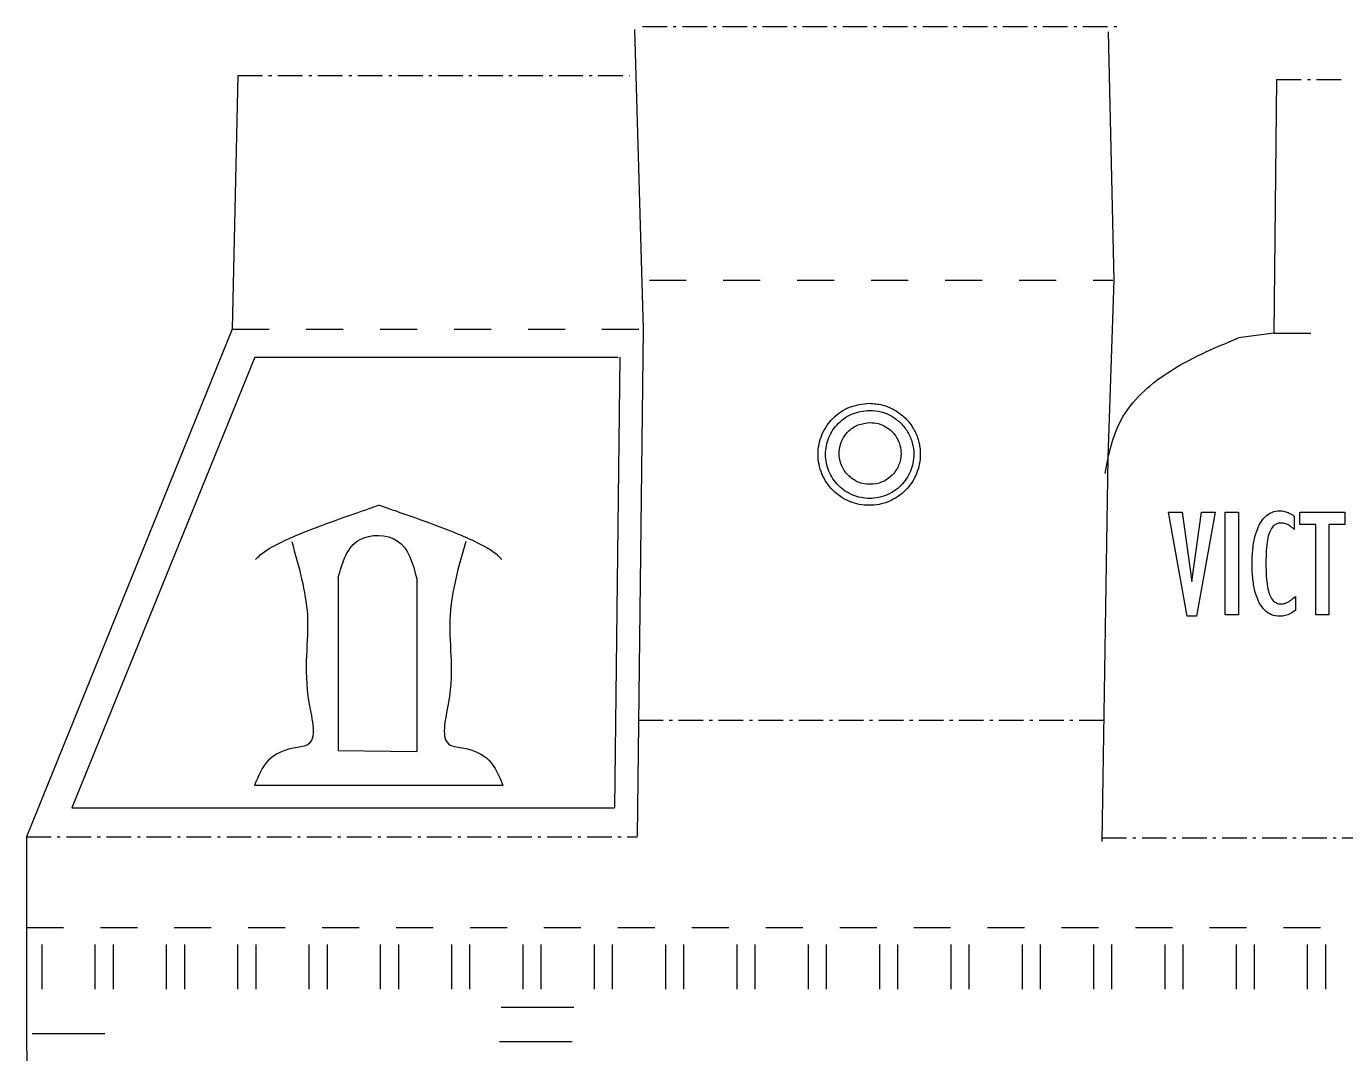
# Model space of a CAD drawing. Extents: x -12 to 217, y 107 to 256.
# Drawn here: x 15 to 100.7, y 189.2 to 255.9 of the extents above; entities that cross this region are included whole.
import ezdxf

# ---------------------------------------------------------------- set-up
doc = ezdxf.new("R2010")
doc.units = 0
doc.layers.add('Layer_1', color=7, linetype='CONTINUOUS')

msp = doc.modelspace()

# ---------------------------------------------------------------- linework, layer by layer
at = {"layer": 'Layer_1', "color": 7}
for points in [[(54.493136, 255.668216), (55.065886, 236.216952)], [(85.255866, 255.513676), (85.610346, 239.394702)], [(28.751833, 252.691127), (28.391047, 236.216952)], [(96.178796, 252.428892), (96.006176, 235.954717)], [(85.610346, 239.394702), (85.229836, 227.891411)], [(28.391047, 236.216952), (15.026295, 203.277562), (15.026295, 203.277562)], [(55.065796, 236.217169), (54.684146, 203.314672)], [(96.006176, 235.954717), (93.705356, 235.650605)], [(85.230506, 227.890728), (84.848676, 202.971722)], [(35.2577, 220.060441), (35.2577, 208.879578), (40.364688, 208.811903)], [(40.364688, 220.017771), (40.364688, 208.811903)], [(15.026295, 203.277562), (15.026295, 196.85167)], [(15.026657, 196.85255), (15.160928, 107.10499), (15.167528, 107.10504)]]:
    msp.add_lwpolyline(points, dxfattribs=at)
at = {"layer": 'Layer_1', "color": 5}
for points in [[(29.850585, 234.409616), (17.980747, 205.154659), (17.980747, 205.154659)], [(29.850585, 234.409616), (53.447615, 234.409616)], [(53.541627, 234.409809), (53.202668, 205.187618)], [(97.328136, 224.088258), (97.328136, 223.220838)], [(97.406106, 218.869114), (97.406106, 217.967583)], [(29.832984, 206.620303), (45.959378, 206.620303)], [(17.980747, 205.154659), (53.194246, 205.154659)], [(16.023629, 196.28038), (16.023629, 193.38841)], [(19.474954, 196.28038), (19.474954, 193.38841)], [(20.653236, 196.28038), (20.653236, 193.38841)], [(24.104564, 196.28038), (24.104564, 193.38841)], [(25.282847, 196.28038), (25.282847, 193.38841)], [(28.734175, 196.28038), (28.734175, 193.38841)], [(29.912454, 196.28038), (29.912454, 193.38841)], [(33.363783, 196.28038), (33.363783, 193.38841)], [(34.542065, 196.28038), (34.542065, 193.38841)], [(37.993396, 196.28038), (37.993396, 193.38841)], [(39.171675, 196.28038), (39.171675, 193.38841)], [(42.623003, 196.28038), (42.623003, 193.38841)], [(43.801283, 196.28038), (43.801283, 193.38841)], [(47.252611, 196.28038), (47.252611, 193.38841)], [(48.430893, 196.28038), (48.430893, 193.38841)], [(51.882226, 196.28038), (51.882226, 193.38841)], [(53.060506, 196.28038), (53.060506, 193.38841)], [(56.511836, 196.28038), (56.511836, 193.38841)], [(57.690116, 196.28038), (57.690116, 193.38841)], [(61.141436, 196.28038), (61.141436, 193.38841)], [(62.319726, 196.28038), (62.319726, 193.38841)], [(65.771056, 196.28038), (65.771056, 193.38841)], [(66.949336, 196.28038), (66.949336, 193.38841)], [(70.400666, 196.28038), (70.400666, 193.38841)], [(71.578946, 196.28038), (71.578946, 193.38841)], [(75.030276, 196.28038), (75.030276, 193.38841)], [(76.208556, 196.28038), (76.208556, 193.38841)], [(79.659886, 196.28038), (79.659886, 193.38841)], [(80.838166, 196.28038), (80.838166, 193.38841)], [(84.289496, 196.28038), (84.289496, 193.38841)], [(85.467786, 196.28038), (85.467786, 193.38841)], [(88.919116, 196.28038), (88.919116, 193.38841)], [(90.097396, 196.28038), (90.097396, 193.38841)], [(93.548726, 196.28038), (93.548726, 193.38841)], [(94.727006, 196.28038), (94.727006, 193.38841)], [(98.178336, 196.28038), (98.178336, 193.38841)], [(99.356626, 196.28039), (99.356626, 193.38842)], [(45.841736, 192.21181), (50.569446, 192.21181)], [(15.395431, 190.51898), (20.123141, 190.51898)], [(45.733088, 189.9898), (50.460796, 189.9898)]]:
    msp.add_lwpolyline(points, dxfattribs=at)
for points in [[(69.736992, 231.411952)], [(69.766373, 230.951264)], [(90.383896, 217.592351), (89.155856, 224.346534), (90.057396, 224.346534), (90.686026, 219.853491), (91.304916, 224.346534), (92.201576, 224.346534), (90.973546, 217.592351)], [(92.854576, 217.680066), (92.854576, 224.346534), (93.712256, 224.346534), (93.712256, 217.680066)], [(98.721856, 217.680066), (98.721856, 223.547339), (97.693616, 223.547339), (97.693616, 224.346534), (100.60777, 224.346534), (100.60777, 223.547339), (99.584406, 223.547339), (99.584406, 217.680066)], [(97.406106, 218.869114)]]:
    msp.add_lwpolyline(points, close=True, dxfattribs=at)
at = {"layer": 'Layer_1', "color": 7}
msp.add_lwpolyline([(69.793671, 230.159716)], close=True, dxfattribs=at)
at = {"layer": 'Layer_1', "color": 5}
for points, knots in [([(55.0145, 255.8689), (55.077765, 255.8689), (55.322822, 255.8689), (55.856189, 255.8689), (56.32629, 255.8689), (56.6146, 255.8689)], [0, 0, 0, 0, 0.189796, 0.73517, 1.6001, 1.6001, 1.6001, 1.6001]), ([(57.0139, 255.8689), (57.03573, 255.8689), (57.0797, 255.8689), (57.1461, 255.8689), (57.19067, 255.8689), (57.2131, 255.8689)], [0, 0, 0, 0, 0.065489, 0.131911, 0.1992, 0.1992, 0.1992, 0.1992]), ([(57.6133, 255.8689), (57.779598, 255.8689), (58.123933, 255.8689), (58.657367, 255.8689), (59.024502, 255.8689), (59.2136, 255.8689)], [0, 0, 0, 0, 0.498893, 1.033007, 1.6003, 1.6003, 1.6003, 1.6003]), ([(59.6126, 255.8689), (59.63469, 255.8689), (59.678989, 255.8689), (59.745622, 255.8689), (59.790165, 255.8689), (59.8125, 255.8689)], [0, 0, 0, 0, 0.06627, 0.132896, 0.1999, 0.1999, 0.1999, 0.1999]), ([(60.2117, 255.8689), (60.384064, 255.8689), (60.734422, 255.8689), (61.268056, 255.8689), (61.629325, 255.8689), (61.8126, 255.8689)], [0, 0, 0, 0, 0.517093, 1.051074, 1.6009, 1.6009, 1.6009, 1.6009]), ([(62.2117, 255.8689), (62.233967, 255.8689), (62.278567, 255.8689), (62.345567, 255.8689), (62.3903, 255.8689), (62.4127, 255.8689)], [0, 0, 0, 0, 0.0668, 0.1338, 0.201, 0.201, 0.201, 0.201]), ([(62.8133, 255.8689), (62.988094, 255.8689), (63.340844, 255.8689), (63.874478, 255.8689), (64.233317, 255.8689), (64.4142, 255.8689)], [0, 0, 0, 0, 0.524381, 1.058252, 1.6009, 1.6009, 1.6009, 1.6009]), ([(64.8146, 255.8689), (64.836844, 255.8689), (64.881356, 255.8689), (64.948156, 255.8689), (64.992711, 255.8689), (65.015, 255.8689)], [0, 0, 0, 0, 0.066733, 0.133533, 0.2004, 0.2004, 0.2004, 0.2004]), ([(65.4156, 255.8689), (65.591623, 255.8689), (65.945389, 255.8689), (66.478422, 255.8689), (66.835432, 255.8689), (67.0147, 255.8689)], [0, 0, 0, 0, 0.52807, 1.061296, 1.5991, 1.5991, 1.5991, 1.5991]), ([(67.415, 255.8689), (67.437311, 255.8689), (67.481956, 255.8689), (67.548956, 255.8689), (67.593644, 255.8689), (67.616, 255.8689)], [0, 0, 0, 0, 0.066933, 0.133933, 0.201, 0.201, 0.201, 0.201]), ([(68.016, 255.8689), (68.193135, 255.8689), (68.548078, 255.8689), (69.081311, 255.8689), (69.43741, 255.8689), (69.6157, 255.8689)], [0, 0, 0, 0, 0.531404, 1.06483, 1.5997, 1.5997, 1.5997, 1.5997]), ([(70.6164, 255.8689), (70.794468, 255.8689), (71.150344, 255.8689), (71.683578, 255.8689), (72.038743, 255.8689), (72.2161, 255.8689)], [0, 0, 0, 0, 0.534204, 1.06763, 1.5997, 1.5997, 1.5997, 1.5997]), ([(72.6165, 255.8689), (72.638699, 255.8689), (72.683089, 255.8689), (72.749656, 255.8689), (72.794023, 255.8689), (72.8162, 255.8689)], [0, 0, 0, 0, 0.066596, 0.13317, 0.1997, 0.1997, 0.1997, 0.1997]), ([(73.2156, 255.8689), (73.39471, 255.8689), (73.751678, 255.8689), (74.285044, 255.8689), (74.639301, 255.8689), (74.8157, 255.8689)], [0, 0, 0, 0, 0.53733, 1.070904, 1.6001, 1.6001, 1.6001, 1.6001]), ([(75.2158, 255.8689), (75.238022, 255.8689), (75.282444, 255.8689), (75.349044, 255.8689), (75.393422, 255.8689), (75.4156, 255.8689)], [0, 0, 0, 0, 0.066667, 0.133267, 0.1998, 0.1998, 0.1998, 0.1998]), ([(75.8163, 255.8689), (75.996616, 255.8689), (76.354722, 255.8689), (76.887856, 255.8689), (77.240673, 255.8689), (77.4157, 255.8689)], [0, 0, 0, 0, 0.540948, 1.074319, 1.5994, 1.5994, 1.5994, 1.5994]), ([(77.8154, 255.8689), (77.837735, 255.8689), (77.882344, 255.8689), (77.949178, 255.8689), (77.993677, 255.8689), (78.0159, 255.8689)], [0, 0, 0, 0, 0.067004, 0.13383, 0.2005, 0.2005, 0.2005, 0.2005]), ([(78.4163, 255.8689), (78.598577, 255.8689), (78.958589, 255.8689), (79.491456, 255.8689), (79.842046, 255.8689), (80.0149, 255.8689)], [0, 0, 0, 0, 0.54683, 1.080037, 1.5986, 1.5986, 1.5986, 1.5986]), ([(80.4154, 255.8689), (80.437622, 255.8689), (80.481978, 255.8689), (80.548378, 255.8689), (80.592556, 255.8689), (80.6146, 255.8689)], [0, 0, 0, 0, 0.066667, 0.133067, 0.1992, 0.1992, 0.1992, 0.1992]), ([(81.0145, 255.8689), (81.201485, 255.8689), (81.566456, 255.8689), (82.099856, 255.8689), (82.44627, 255.8689), (82.6147, 255.8689)], [0, 0, 0, 0, 0.560956, 1.094911, 1.6002, 1.6002, 1.6002, 1.6002]), ([(83.0145, 255.8689), (83.036823, 255.8689), (83.081256, 255.8689), (83.147589, 255.8689), (83.191599, 255.8689), (83.2135, 255.8689)], [0, 0, 0, 0, 0.06697, 0.133296, 0.199, 0.199, 0.199, 0.199]), ([(83.6145, 255.8689), (83.824931, 255.8689), (84.214022, 255.8689), (84.747656, 255.8689), (85.070858, 255.8689), (85.2154, 255.8689)], [0, 0, 0, 0, 0.631293, 1.167274, 1.6009, 1.6009, 1.6009, 1.6009]), ([(85.6147, 255.8689), (85.644559, 255.8689), (85.696611, 255.8689), (85.763011, 255.8689), (85.799552, 255.8689), (85.8139, 255.8689)], [0, 0, 0, 0, 0.089578, 0.156156, 0.1992, 0.1992, 0.1992, 0.1992]), ([(28.7518, 252.6911), (28.815569, 252.6911), (29.061678, 252.6911), (29.595244, 252.6911), (30.065042, 252.6911), (30.3525, 252.6911)], [0, 0, 0, 0, 0.191307, 0.738326, 1.6007, 1.6007, 1.6007, 1.6007]), ([(30.7518, 252.6911), (30.773663, 252.6911), (30.8177, 252.6911), (30.8842, 252.6911), (30.928837, 252.6911), (30.9513, 252.6911)], [0, 0, 0, 0, 0.065589, 0.132111, 0.1995, 0.1995, 0.1995, 0.1995]), ([(31.3521, 252.6911), (31.518768, 252.6911), (31.863444, 252.6911), (32.396678, 252.6911), (32.763243, 252.6911), (32.9518, 252.6911)], [0, 0, 0, 0, 0.500004, 1.03403, 1.5997, 1.5997, 1.5997, 1.5997]), ([(33.3526, 252.6911), (33.374722, 252.6911), (33.419078, 252.6911), (33.485778, 252.6911), (33.530356, 252.6911), (33.5527, 252.6911)], [0, 0, 0, 0, 0.066367, 0.133067, 0.2001, 0.2001, 0.2001, 0.2001]), ([(33.9523, 252.6911), (34.12516, 252.6911), (34.476044, 252.6911), (35.009678, 252.6911), (35.370451, 252.6911), (35.5532, 252.6911)], [0, 0, 0, 0, 0.518581, 1.052652, 1.6009, 1.6009, 1.6009, 1.6009]), ([(35.9537, 252.6911), (35.975765, 252.6911), (36.019956, 252.6911), (36.086322, 252.6911), (36.130623, 252.6911), (36.1528, 252.6911)], [0, 0, 0, 0, 0.066196, 0.13257, 0.1991, 0.1991, 0.1991, 0.1991]), ([(36.5529, 252.6911), (36.728143, 252.6911), (37.081222, 252.6911), (37.614389, 252.6911), (37.972312, 252.6911), (38.1524, 252.6911)], [0, 0, 0, 0, 0.52573, 1.059237, 1.5995, 1.5995, 1.5995, 1.5995]), ([(38.5519, 252.6911), (38.574054, 252.6911), (38.6184, 252.6911), (38.684967, 252.6911), (38.729379, 252.6911), (38.7516, 252.6911)], [0, 0, 0, 0, 0.066463, 0.133037, 0.1997, 0.1997, 0.1997, 0.1997]), ([(39.1518, 252.6911), (39.328807, 252.6911), (39.683778, 252.6911), (40.217378, 252.6911), (40.57397, 252.6911), (40.7526, 252.6911)], [0, 0, 0, 0, 0.531022, 1.064911, 1.6008, 1.6008, 1.6008, 1.6008]), ([(41.1534, 252.6911), (41.17561, 252.6911), (41.220044, 252.6911), (41.286711, 252.6911), (41.331168, 252.6911), (41.3534, 252.6911)], [0, 0, 0, 0, 0.06663, 0.133304, 0.2, 0.2, 0.2, 0.2]), ([(41.7539, 252.6911), (41.932143, 252.6911), (42.2882, 252.6911), (42.821367, 252.6911), (43.17629, 252.6911), (43.3534, 252.6911)], [0, 0, 0, 0, 0.53473, 1.06817, 1.5995, 1.5995, 1.5995, 1.5995]), ([(43.7533, 252.6911), (43.775498, 252.6911), (43.819878, 252.6911), (43.886411, 252.6911), (43.930747, 252.6911), (43.9529, 252.6911)], [0, 0, 0, 0, 0.066593, 0.133141, 0.1996, 0.1996, 0.1996, 0.1996]), ([(44.3534, 252.6911), (44.533325, 252.6911), (44.891211, 252.6911), (45.424778, 252.6911), (45.77842, 252.6911), (45.9541, 252.6911)], [0, 0, 0, 0, 0.539774, 1.073659, 1.6007, 1.6007, 1.6007, 1.6007]), ([(46.3539, 252.6911), (46.376102, 252.6911), (46.420456, 252.6911), (46.486922, 252.6911), (46.531186, 252.6911), (46.5533, 252.6911)], [0, 0, 0, 0, 0.066607, 0.133059, 0.1994, 0.1994, 0.1994, 0.1994]), ([(46.9528, 252.6911), (47.134923, 252.6911), (47.494956, 252.6911), (48.028289, 252.6911), (48.379499, 252.6911), (48.5528, 252.6911)], [0, 0, 0, 0, 0.54637, 1.080096, 1.6, 1.6, 1.6, 1.6]), ([(48.9537, 252.6911), (48.976112, 252.6911), (49.020833, 252.6911), (49.087767, 252.6911), (49.132288, 252.6911), (49.1545, 252.6911)], [0, 0, 0, 0, 0.067237, 0.134163, 0.2008, 0.2008, 0.2008, 0.2008]), ([(49.5543, 252.6911), (49.741251, 252.6911), (50.106122, 252.6911), (50.639189, 252.6911), (50.985305, 252.6911), (51.1535, 252.6911)], [0, 0, 0, 0, 0.560852, 1.094615, 1.5992, 1.5992, 1.5992, 1.5992]), ([(51.5532, 252.6911), (51.575777, 252.6911), (51.620678, 252.6911), (51.687644, 252.6911), (51.732035, 252.6911), (51.7541, 252.6911)], [0, 0, 0, 0, 0.06773, 0.134704, 0.2009, 0.2009, 0.2009, 0.2009]), ([(52.1532, 252.6911), (52.369333, 252.6911), (52.764178, 252.6911), (53.296978, 252.6911), (53.613644, 252.6911), (53.7516, 252.6911)], [0, 0, 0, 0, 0.6484, 1.184533, 1.5984, 1.5984, 1.5984, 1.5984]), ([(54.152, 252.6911), (54.158216, 252.6911), (54.168189, 252.6911), (54.179422, 252.6911), (54.18444, 252.6911), (54.1857, 252.6911)], [0, 0, 0, 0, 0.018648, 0.029919, 0.0337, 0.0337, 0.0337, 0.0337]), ([(96.1788, 252.4289), (96.244911, 252.4289), (96.495667, 252.4289), (97.029067, 252.4289), (97.496356, 252.4289), (97.779, 252.4289)], [0, 0, 0, 0, 0.198333, 0.752267, 1.6002, 1.6002, 1.6002, 1.6002]), ([(98.179, 252.4289), (98.201042, 252.4289), (98.2454, 252.4289), (98.312333, 252.4289), (98.357225, 252.4289), (98.3798, 252.4289)], [0, 0, 0, 0, 0.066126, 0.133074, 0.2008, 0.2008, 0.2008, 0.2008]), ([(98.7793, 252.4289), (98.948743, 252.4289), (99.296556, 252.4289), (99.830122, 252.4289), (100.194246, 252.4289), (100.38, 252.4289)], [0, 0, 0, 0, 0.50833, 1.043437, 1.6007, 1.6007, 1.6007, 1.6007]), ([(69.736992, 231.411952), (69.299912, 231.361652), (68.433797, 231.261978), (67.329636, 230.497051), (66.58949, 229.402865), (66.331445, 228.099098), (66.590697, 226.79972), (67.328323, 225.695806), (68.434525, 224.960473), (69.736597, 224.702152), (71.040389, 224.959225), (72.144871, 225.697275), (72.883116, 226.798457), (73.114427, 227.956), (72.980004, 228.967008), (72.644656, 229.774924), (72.111165, 230.469845), (71.415524, 230.998499), (70.605914, 231.345919), (70.027462, 231.389878), (69.736992, 231.411952)], [0, 0, 0, 0, 1.302852, 2.581725, 3.882662, 5.1828, 6.459786, 7.760717, 9.062779, 10.342432, 11.645287, 12.947343, 14.225111, 15.525251, 16.392289, 17.252403, 18.120133, 18.988372, 19.849861, 20.718792, 20.718792, 20.718792, 20.718792]), ([(69.766373, 230.951264), (69.389306, 230.907871), (68.642111, 230.821882), (67.689555, 230.161982), (67.051034, 229.218031), (66.828419, 228.093276), (67.052075, 226.972308), (67.688422, 226.019964), (68.642739, 225.385595), (69.766032, 225.162742), (70.890809, 225.384518), (71.843642, 226.021232), (72.480523, 226.971217), (72.680075, 227.969826), (72.564108, 228.842019), (72.274805, 229.539006), (71.814564, 230.138512), (71.214437, 230.59458), (70.515989, 230.894298), (70.016961, 230.932221), (69.766373, 230.951264)], [0, 0, 0, 0, 1.123966, 2.227246, 3.34956, 4.471184, 5.572835, 6.695144, 7.818429, 8.922381, 10.04635, 11.169629, 12.271955, 13.393581, 14.141572, 14.88359, 15.632178, 16.381205, 17.124408, 17.874032, 17.874032, 17.874032, 17.874032]), ([(29.891841, 221.27266), (29.996134, 221.372285), (30.464715, 221.819895), (31.929059, 222.608425), (34.156065, 223.50174), (36.275281, 224.226539), (37.49072, 224.660145), (37.851131, 224.788003), (37.896182, 224.803985)], [0, 0, 0, 0, 0.43198, 1.940864, 4.924563, 7.649271, 8.653111, 8.796517, 8.796517, 8.796517, 8.796517]), ([(45.900524, 221.27266), (45.796231, 221.372285), (45.327649, 221.819895), (43.863305, 222.608425), (41.636299, 223.50174), (39.517083, 224.226539), (38.301644, 224.660145), (37.941233, 224.788003), (37.896182, 224.803985)], [0, 0, 0, 0, 0.43198, 1.940864, 4.924563, 7.649272, 8.653112, 8.796518, 8.796518, 8.796518, 8.796518]), ([(95.062116, 223.5181), (95.169586, 223.698221), (95.37061, 224.035139), (95.856703, 224.36874), (96.322498, 224.456504), (96.710592, 224.404801), (97.023343, 224.283201), (97.221852, 224.156236), (97.328136, 224.088258)], [0, 0, 0, 0, 0.62315, 1.165606, 1.712297, 2.003447, 2.331403, 2.709354, 2.709354, 2.709354, 2.709354]), ([(97.406106, 217.967583), (97.299813, 217.892985), (97.094478, 217.748878), (96.744445, 217.620989), (96.327227, 217.571558), (95.846866, 217.652583), (95.373875, 217.974962), (95.019559, 218.491529), (94.767342, 219.174469), (94.621107, 220.021743), (94.578932, 220.976158), (94.624393, 221.932548), (94.759696, 222.797772), (94.966702, 223.290835), (95.062116, 223.5181)], [0, 0, 0, 0, 0.38829, 0.750095, 1.103966, 1.641344, 2.171164, 2.774191, 3.491121, 4.340493, 5.343544, 6.35092, 7.213068, 7.950226, 7.950226, 7.950226, 7.950226]), ([(97.328136, 223.220838), (97.236379, 223.30319), (97.065433, 223.456613), (96.769993, 223.604527), (96.46131, 223.658802), (96.144446, 223.597538), (95.874325, 223.365945), (95.688223, 222.997988), (95.571415, 222.484396), (95.502693, 221.80761), (95.484335, 221.015624), (95.503001, 220.224209), (95.573574, 219.548683), (95.693084, 219.034058), (95.881588, 218.660219), (96.162102, 218.429536), (96.480056, 218.364679), (96.793251, 218.434443), (97.099293, 218.608616), (97.296218, 218.775815), (97.406106, 218.869114)], [0, 0, 0, 0, 0.368705, 0.686904, 0.976564, 1.296763, 1.61895, 2.005758, 2.514654, 3.191469, 4.044109, 4.889728, 5.565114, 6.078354, 6.468846, 6.798388, 7.131939, 7.402618, 7.744885, 8.177006, 8.177006, 8.177006, 8.177006]), ([(32.247019, 222.442584), (32.709629, 220.816306), (33.711757, 217.293385), (32.786081, 213.495924), (34.050015, 209.190808), (32.020347, 209.036699), (30.559882, 208.399435), (30.078564, 207.218319), (29.834352, 206.619043)], [0, 0, 0, 0, 4.877373, 10.565594, 13.320123, 14.215423, 16.024732, 17.888265, 17.888265, 17.888265, 17.888265]), ([(43.545343, 222.44259), (43.082732, 220.816311), (42.080603, 217.293389), (43.006279, 213.495926), (41.742344, 209.190808), (43.772014, 209.036699), (45.232478, 208.399435), (45.713796, 207.218319), (45.958007, 206.619043)], [0, 0, 0, 0, 4.877376, 10.5656, 13.320129, 14.215429, 16.024739, 17.888271, 17.888271, 17.888271, 17.888271]), ([(54.7617, 210.8437), (54.825009, 210.8437), (55.070144, 210.8437), (55.603478, 210.8437), (56.073502, 210.8437), (56.3617, 210.8437)], [0, 0, 0, 0, 0.189926, 0.735407, 1.6, 1.6, 1.6, 1.6]), ([(56.7613, 210.8437), (56.783154, 210.8437), (56.827167, 210.8437), (56.893633, 210.8437), (56.938246, 210.8437), (56.9607, 210.8437)], [0, 0, 0, 0, 0.065563, 0.132037, 0.1994, 0.1994, 0.1994, 0.1994]), ([(57.3601, 210.8437), (57.526343, 210.8437), (57.870533, 210.8437), (58.4037, 210.8437), (58.770623, 210.8437), (58.9596, 210.8437)], [0, 0, 0, 0, 0.49873, 1.03257, 1.5995, 1.5995, 1.5995, 1.5995]), ([(59.3593, 210.8437), (59.381422, 210.8437), (59.425778, 210.8437), (59.492478, 210.8437), (59.537056, 210.8437), (59.5594, 210.8437)], [0, 0, 0, 0, 0.066367, 0.133067, 0.2001, 0.2001, 0.2001, 0.2001]), ([(59.9592, 210.8437), (60.131541, 210.8437), (60.4818, 210.8437), (61.0152, 210.8437), (61.376259, 210.8437), (61.5594, 210.8437)], [0, 0, 0, 0, 0.517022, 1.050778, 1.6002, 1.6002, 1.6002, 1.6002]), ([(61.9586, 210.8437), (61.980865, 210.8437), (62.025456, 210.8437), (62.092422, 210.8437), (62.137123, 210.8437), (62.1595, 210.8437)], [0, 0, 0, 0, 0.066796, 0.13377, 0.2009, 0.2009, 0.2009, 0.2009]), ([(62.5599, 210.8437), (62.734588, 210.8437), (63.087089, 210.8437), (63.620256, 210.8437), (63.978735, 210.8437), (64.1594, 210.8437)], [0, 0, 0, 0, 0.524063, 1.057504, 1.5995, 1.5995, 1.5995, 1.5995]), ([(64.5586, 210.8437), (64.580754, 210.8437), (64.6251, 210.8437), (64.691667, 210.8437), (64.736079, 210.8437), (64.7583, 210.8437)], [0, 0, 0, 0, 0.066463, 0.133037, 0.1997, 0.1997, 0.1997, 0.1997]), ([(65.159, 210.8437), (65.335143, 210.8437), (65.689111, 210.8437), (66.222378, 210.8437), (66.579501, 210.8437), (66.7588, 210.8437)], [0, 0, 0, 0, 0.52843, 1.061904, 1.5998, 1.5998, 1.5998, 1.5998]), ([(67.1593, 210.8437), (67.18142, 210.8437), (67.225689, 210.8437), (67.292122, 210.8437), (67.336436, 210.8437), (67.3586, 210.8437)], [0, 0, 0, 0, 0.066359, 0.132807, 0.1993, 0.1993, 0.1993, 0.1993]), ([(67.7582, 210.8437), (67.935523, 210.8437), (68.290756, 210.8437), (68.824289, 210.8437), (69.180499, 210.8437), (69.3588, 210.8437)], [0, 0, 0, 0, 0.53197, 1.065696, 1.6006, 1.6006, 1.6006, 1.6006]), ([(69.7589, 210.8437), (69.781225, 210.8437), (69.825867, 210.8437), (69.892833, 210.8437), (69.937475, 210.8437), (69.9598, 210.8437)], [0, 0, 0, 0, 0.066974, 0.133926, 0.2009, 0.2009, 0.2009, 0.2009]), ([(70.3607, 210.8437), (70.538879, 210.8437), (70.894867, 210.8437), (71.4281, 210.8437), (71.783154, 210.8437), (71.9604, 210.8437)], [0, 0, 0, 0, 0.534537, 1.067963, 1.5997, 1.5997, 1.5997, 1.5997]), ([(72.3596, 210.8437), (72.381832, 210.8437), (72.426289, 210.8437), (72.492956, 210.8437), (72.53739, 210.8437), (72.5596, 210.8437)], [0, 0, 0, 0, 0.066696, 0.13337, 0.2, 0.2, 0.2, 0.2]), ([(72.9592, 210.8437), (73.13843, 210.8437), (73.495467, 210.8437), (74.028667, 210.8437), (74.382637, 210.8437), (74.5588, 210.8437)], [0, 0, 0, 0, 0.537689, 1.071111, 1.5996, 1.5996, 1.5996, 1.5996]), ([(74.9584, 210.8437), (74.980754, 210.8437), (75.025433, 210.8437), (75.0924, 210.8437), (75.137012, 210.8437), (75.1593, 210.8437)], [0, 0, 0, 0, 0.067063, 0.134037, 0.2009, 0.2009, 0.2009, 0.2009]), ([(75.5595, 210.8437), (75.740256, 210.8437), (76.098967, 210.8437), (76.632567, 210.8437), (76.985411, 210.8437), (77.1603, 210.8437)], [0, 0, 0, 0, 0.542267, 1.076133, 1.6008, 1.6008, 1.6008, 1.6008]), ([(77.5595, 210.8437), (77.581867, 210.8437), (77.626533, 210.8437), (77.693433, 210.8437), (77.737967, 210.8437), (77.7602, 210.8437)], [0, 0, 0, 0, 0.0671, 0.134, 0.2007, 0.2007, 0.2007, 0.2007]), ([(78.1596, 210.8437), (78.342727, 210.8437), (78.703856, 210.8437), (79.237489, 210.8437), (79.587995, 210.8437), (79.7605, 210.8437)], [0, 0, 0, 0, 0.549381, 1.083385, 1.6009, 1.6009, 1.6009, 1.6009]), ([(80.1599, 210.8437), (80.182202, 210.8437), (80.226689, 210.8437), (80.293256, 210.8437), (80.33752, 210.8437), (80.3596, 210.8437)], [0, 0, 0, 0, 0.066907, 0.133459, 0.1997, 0.1997, 0.1997, 0.1997]), ([(80.7606, 210.8437), (80.949399, 210.8437), (81.316278, 210.8437), (81.849844, 210.8437), (82.194612, 210.8437), (82.3613, 210.8437)], [0, 0, 0, 0, 0.566396, 1.100637, 1.6007, 1.6007, 1.6007, 1.6007]), ([(82.7619, 210.8437), (82.784464, 210.8437), (82.829311, 210.8437), (82.896144, 210.8437), (82.940414, 210.8437), (82.9624, 210.8437)], [0, 0, 0, 0, 0.067693, 0.134541, 0.2005, 0.2005, 0.2005, 0.2005]), ([(83.3622, 210.8437), (83.609616, 210.8437), (84.036856, 210.8437), (84.569889, 210.8437), (84.855506, 210.8437), (84.9613, 210.8437)], [0, 0, 0, 0, 0.742248, 1.281719, 1.5991, 1.5991, 1.5991, 1.5991]), ([(15.0263, 203.2776), (15.089035, 203.2776), (15.333044, 203.2776), (15.866478, 203.2776), (16.337177, 203.2776), (16.6266, 203.2776)], [0, 0, 0, 0, 0.188204, 0.73203, 1.6003, 1.6003, 1.6003, 1.6003]), ([(17.0267, 203.2776), (17.048632, 203.2776), (17.092822, 203.2776), (17.159589, 203.2776), (17.204423, 203.2776), (17.227, 203.2776)], [0, 0, 0, 0, 0.065796, 0.13257, 0.2003, 0.2003, 0.2003, 0.2003]), ([(17.6275, 203.2776), (17.793285, 203.2776), (18.136989, 203.2776), (18.670189, 203.2776), (19.037604, 203.2776), (19.2271, 203.2776)], [0, 0, 0, 0, 0.497356, 1.031111, 1.5996, 1.5996, 1.5996, 1.5996]), ([(19.6266, 203.2776), (19.648765, 203.2776), (19.693222, 203.2776), (19.760089, 203.2776), (19.80479, 203.2776), (19.8272, 203.2776)], [0, 0, 0, 0, 0.066496, 0.13337, 0.2006, 0.2006, 0.2006, 0.2006]), ([(20.2278, 203.2776), (20.399657, 203.2776), (20.749444, 203.2776), (21.282978, 203.2776), (21.644654, 203.2776), (21.8284, 203.2776)], [0, 0, 0, 0, 0.51557, 1.049363, 1.6006, 1.6006, 1.6006, 1.6006]), ([(22.2288, 203.2776), (22.250933, 203.2776), (22.295267, 203.2776), (22.361867, 203.2776), (22.406333, 203.2776), (22.4286, 203.2776)], [0, 0, 0, 0, 0.0664, 0.133, 0.1998, 0.1998, 0.1998, 0.1998]), ([(22.8293, 203.2776), (23.003454, 203.2776), (23.355467, 203.2776), (23.888833, 203.2776), (24.248046, 203.2776), (24.4294, 203.2776)], [0, 0, 0, 0, 0.522463, 1.056037, 1.6001, 1.6001, 1.6001, 1.6001]), ([(24.8291, 203.2776), (24.851347, 203.2776), (24.895878, 203.2776), (24.962744, 203.2776), (25.007364, 203.2776), (25.0297, 203.2776)], [0, 0, 0, 0, 0.066741, 0.133593, 0.2006, 0.2006, 0.2006, 0.2006]), ([(25.4299, 203.2776), (25.605365, 203.2776), (25.958667, 203.2776), (26.492033, 203.2776), (26.849935, 203.2776), (27.03, 203.2776)], [0, 0, 0, 0, 0.526396, 1.059904, 1.6001, 1.6001, 1.6001, 1.6001]), ([(27.4291, 203.2776), (27.451354, 203.2776), (27.4959, 203.2776), (27.562767, 203.2776), (27.607379, 203.2776), (27.6297, 203.2776)], [0, 0, 0, 0, 0.066763, 0.133637, 0.2006, 0.2006, 0.2006, 0.2006]), ([(28.0287, 203.2776), (28.204933, 203.2776), (28.558911, 203.2776), (29.092011, 203.2776), (29.448878, 203.2776), (29.628, 203.2776)], [0, 0, 0, 0, 0.5287, 1.061933, 1.5993, 1.5993, 1.5993, 1.5993]), ([(30.0284, 203.2776), (30.050568, 203.2776), (30.094911, 203.2776), (30.161444, 203.2776), (30.20581, 203.2776), (30.228, 203.2776)], [0, 0, 0, 0, 0.066504, 0.13303, 0.1996, 0.1996, 0.1996, 0.1996]), ([(30.6282, 203.2776), (30.805214, 203.2776), (31.160056, 203.2776), (31.693422, 203.2776), (32.049775, 203.2776), (32.2283, 203.2776)], [0, 0, 0, 0, 0.531041, 1.064526, 1.6001, 1.6001, 1.6001, 1.6001]), ([(32.6286, 203.2776), (32.650801, 203.2776), (32.695211, 203.2776), (32.761844, 203.2776), (32.806277, 203.2776), (32.8285, 203.2776)], [0, 0, 0, 0, 0.066604, 0.13323, 0.1999, 0.1999, 0.1999, 0.1999]), ([(33.2283, 203.2776), (33.405925, 203.2776), (33.761411, 203.2776), (34.294878, 203.2776), (34.65072, 203.2776), (34.8287, 203.2776)], [0, 0, 0, 0, 0.532874, 1.066459, 1.6004, 1.6004, 1.6004, 1.6004]), ([(35.2283, 203.2776), (35.250599, 203.2776), (35.295189, 203.2776), (35.362056, 203.2776), (35.406623, 203.2776), (35.4289, 203.2776)], [0, 0, 0, 0, 0.066896, 0.13377, 0.2006, 0.2006, 0.2006, 0.2006]), ([(35.8291, 203.2776), (36.007214, 203.2776), (36.363122, 203.2776), (36.896389, 203.2776), (37.251542, 203.2776), (37.4289, 203.2776)], [0, 0, 0, 0, 0.534341, 1.067726, 1.5998, 1.5998, 1.5998, 1.5998]), ([(37.8297, 203.2776), (37.851965, 203.2776), (37.896489, 203.2776), (37.963256, 203.2776), (38.007757, 203.2776), (38.03, 203.2776)], [0, 0, 0, 0, 0.066796, 0.13357, 0.2003, 0.2003, 0.2003, 0.2003]), ([(38.4297, 203.2776), (38.608502, 203.2776), (38.965167, 203.2776), (39.498633, 203.2776), (39.853298, 203.2776), (40.0301, 203.2776)], [0, 0, 0, 0, 0.536407, 1.069993, 1.6004, 1.6004, 1.6004, 1.6004]), ([(40.4291, 203.2776), (40.451289, 203.2776), (40.495644, 203.2776), (40.562144, 203.2776), (40.606456, 203.2776), (40.6286, 203.2776)], [0, 0, 0, 0, 0.066567, 0.133067, 0.1995, 0.1995, 0.1995, 0.1995]), ([(41.0282, 203.2776), (41.207756, 203.2776), (41.565222, 203.2776), (42.098822, 203.2776), (42.452867, 203.2776), (42.629, 203.2776)], [0, 0, 0, 0, 0.538667, 1.0724, 1.6008, 1.6008, 1.6008, 1.6008]), ([(43.0292, 203.2776), (43.051554, 203.2776), (43.096233, 203.2776), (43.1632, 203.2776), (43.207812, 203.2776), (43.2301, 203.2776)], [0, 0, 0, 0, 0.067063, 0.134037, 0.2009, 0.2009, 0.2009, 0.2009]), ([(43.6295, 203.2776), (43.809905, 203.2776), (44.168078, 203.2776), (44.701211, 203.2776), (45.05394, 203.2776), (45.2289, 203.2776)], [0, 0, 0, 0, 0.541215, 1.074519, 1.5994, 1.5994, 1.5994, 1.5994]), ([(45.6296, 203.2776), (45.651769, 203.2776), (45.696056, 203.2776), (45.762422, 203.2776), (45.80662, 203.2776), (45.8287, 203.2776)], [0, 0, 0, 0, 0.066507, 0.132859, 0.1991, 0.1991, 0.1991, 0.1991]), ([(46.2287, 203.2776), (46.410586, 203.2776), (46.770189, 203.2776), (47.303122, 203.2776), (47.654169, 203.2776), (47.8275, 203.2776)], [0, 0, 0, 0, 0.545659, 1.078807, 1.5988, 1.5988, 1.5988, 1.5988]), ([(48.2277, 203.2776), (48.249947, 203.2776), (48.294344, 203.2776), (48.360811, 203.2776), (48.405031, 203.2776), (48.4271, 203.2776)], [0, 0, 0, 0, 0.066741, 0.133193, 0.1994, 0.1994, 0.1994, 0.1994]), ([(48.8269, 203.2776), (49.012074, 203.2776), (49.3752, 203.2776), (49.9087, 203.2776), (50.257026, 203.2776), (50.4274, 203.2776)], [0, 0, 0, 0, 0.555522, 1.089378, 1.6005, 1.6005, 1.6005, 1.6005]), ([(50.8266, 203.2776), (50.848947, 203.2776), (50.893478, 203.2776), (50.960044, 203.2776), (51.004264, 203.2776), (51.0263, 203.2776)], [0, 0, 0, 0, 0.067041, 0.133593, 0.1997, 0.1997, 0.1997, 0.1997]), ([(51.4269, 203.2776), (51.621888, 203.2776), (51.994922, 203.2776), (52.528189, 203.2776), (52.866468, 203.2776), (53.0267, 203.2776)], [0, 0, 0, 0, 0.584963, 1.119104, 1.5998, 1.5998, 1.5998, 1.5998]), ([(53.4261, 203.2776), (53.449, 203.2776), (53.4942, 203.2776), (53.5611, 203.2776), (53.6051, 203.2776), (53.6268, 203.2776)], [0, 0, 0, 0, 0.0687, 0.1356, 0.2007, 0.2007, 0.2007, 0.2007]), ([(54.027, 203.2776), (54.145241, 203.2776), (54.3363, 203.2776), (54.5522, 203.2776), (54.649859, 203.2776), (54.6747, 203.2776)], [0, 0, 0, 0, 0.354722, 0.573178, 0.6477, 0.6477, 0.6477, 0.6477]), ([(84.8485, 203.2188), (84.911516, 203.2188), (85.156, 203.2188), (85.689033, 203.2188), (86.159051, 203.2188), (86.4476, 203.2188)], [0, 0, 0, 0, 0.189048, 0.733452, 1.5991, 1.5991, 1.5991, 1.5991]), ([(86.8476, 203.2188), (86.869521, 203.2188), (86.913667, 203.2188), (86.980333, 203.2188), (87.025079, 203.2188), (87.0476, 203.2188)], [0, 0, 0, 0, 0.065763, 0.132437, 0.2, 0.2, 0.2, 0.2]), ([(87.4474, 203.2188), (87.613427, 203.2188), (87.957378, 203.2188), (88.490511, 203.2188), (88.857617, 203.2188), (89.0468, 203.2188)], [0, 0, 0, 0, 0.498081, 1.031852, 1.5994, 1.5994, 1.5994, 1.5994]), ([(89.4462, 203.2188), (89.468323, 203.2188), (89.512689, 203.2188), (89.579422, 203.2188), (89.624032, 203.2188), (89.6464, 203.2188)], [0, 0, 0, 0, 0.06637, 0.133096, 0.2002, 0.2002, 0.2002, 0.2002]), ([(90.0464, 203.2188), (90.218446, 203.2188), (90.568344, 203.2188), (91.101578, 203.2188), (91.462765, 203.2188), (91.6461, 203.2188)], [0, 0, 0, 0, 0.516137, 1.049696, 1.5997, 1.5997, 1.5997, 1.5997]), ([(92.0452, 203.2188), (92.067309, 203.2188), (92.1116, 203.2188), (92.178133, 203.2188), (92.222558, 203.2188), (92.2448, 203.2188)], [0, 0, 0, 0, 0.066326, 0.132874, 0.1996, 0.1996, 0.1996, 0.1996]), ([(92.6448, 203.2188), (92.819373, 203.2188), (93.171911, 203.2188), (93.705578, 203.2188), (94.064672, 203.2188), (94.2458, 203.2188)], [0, 0, 0, 0, 0.523719, 1.057615, 1.601, 1.601, 1.601, 1.601]), ([(94.6452, 203.2188), (94.667431, 203.2188), (94.711944, 203.2188), (94.778778, 203.2188), (94.82338, 203.2188), (94.8457, 203.2188)], [0, 0, 0, 0, 0.066693, 0.133541, 0.2005, 0.2005, 0.2005, 0.2005]), ([(95.2453, 203.2188), (95.421246, 203.2188), (95.775167, 203.2188), (96.3089, 203.2188), (96.666688, 203.2188), (96.8465, 203.2188)], [0, 0, 0, 0, 0.527837, 1.061763, 1.6012, 1.6012, 1.6012, 1.6012]), ([(97.2463, 203.2188), (97.268578, 203.2188), (97.313156, 203.2188), (97.380056, 203.2188), (97.424678, 203.2188), (97.447, 203.2188)], [0, 0, 0, 0, 0.066833, 0.133733, 0.2007, 0.2007, 0.2007, 0.2007]), ([(97.8475, 203.2188), (98.024281, 203.2188), (98.378889, 203.2188), (98.912189, 203.2188), (99.268707, 203.2188), (99.4474, 203.2188)], [0, 0, 0, 0, 0.530344, 1.063822, 1.5999, 1.5999, 1.5999, 1.5999]), ([(99.8468, 203.2188), (99.868963, 203.2188), (99.913267, 203.2188), (99.979667, 203.2188), (100.023904, 203.2188), (100.046, 203.2188)], [0, 0, 0, 0, 0.066489, 0.132911, 0.1992, 0.1992, 0.1992, 0.1992]), ([(100.447, 203.2188), (100.624531, 203.2188), (100.979889, 203.2188), (101.513222, 203.2188), (101.869025, 203.2188), (102.047, 203.2188)], [0, 0, 0, 0, 0.532593, 1.066074, 1.6, 1.6, 1.6, 1.6])]:
    msp.add_open_spline(points, degree=3, knots=knots, dxfattribs=at)
msp.add_open_spline([(70.0155, 255.8689), (70.037833, 255.8689), (70.0825, 255.8689), (70.1495, 255.8689), (70.194167, 255.8689), (70.2165, 255.8689)], degree=3, dxfattribs=at)
at = {"layer": 'Layer_1', "color": 1}
for points, knots in [([(55.4662, 239.3947), (55.562816, 239.3947), (55.933789, 239.3947), (56.733622, 239.3947), (57.43684, 239.3947), (57.8657, 239.3947)], [0, 0, 0, 0, 0.289848, 1.112919, 2.3995, 2.3995, 2.3995, 2.3995]), ([(60.2649, 239.3947), (60.519137, 239.3947), (61.040456, 239.3947), (61.840456, 239.3947), (62.386219, 239.3947), (62.6649, 239.3947)], [0, 0, 0, 0, 0.762711, 1.563956, 2.4, 2.4, 2.4, 2.4]), ([(65.0648, 239.3947), (65.327396, 239.3947), (65.856878, 239.3947), (66.656778, 239.3947), (67.194081, 239.3947), (67.4645, 239.3947)], [0, 0, 0, 0, 0.787789, 1.588444, 2.3997, 2.3997, 2.3997, 2.3997]), ([(69.8648, 239.3947), (70.131896, 239.3947), (70.665956, 239.3947), (71.466156, 239.3947), (71.999259, 239.3947), (72.2654, 239.3947)], [0, 0, 0, 0, 0.801289, 1.602178, 2.4006, 2.4006, 2.4006, 2.4006]), ([(74.6648, 239.3947), (74.936533, 239.3947), (75.4752, 239.3947), (76.2752, 239.3947), (76.803467, 239.3947), (77.0648, 239.3947)], [0, 0, 0, 0, 0.8152, 1.616, 2.4, 2.4, 2.4, 2.4]), ([(79.4662, 239.3947), (79.74882, 239.3947), (80.298533, 239.3947), (81.098267, 239.3947), (81.61538, 239.3947), (81.8654, 239.3947)], [0, 0, 0, 0, 0.847859, 1.649141, 2.3992, 2.3992, 2.3992, 2.3992]), ([(84.2667, 239.3947), (84.497686, 239.3947), (84.873533, 239.3947), (85.299567, 239.3947), (85.494614, 239.3947), (85.5448, 239.3947)], [0, 0, 0, 0, 0.692959, 1.127541, 1.2781, 1.2781, 1.2781, 1.2781]), ([(28.391, 236.217), (28.488256, 236.217), (28.860567, 236.217), (29.660667, 236.217), (30.363511, 236.217), (30.7913, 236.217)], [0, 0, 0, 0, 0.291767, 1.116933, 2.4003, 2.4003, 2.4003, 2.4003]), ([(33.1914, 236.217), (33.446342, 236.217), (33.968433, 236.217), (34.768467, 236.217), (35.313558, 236.217), (35.5915, 236.217)], [0, 0, 0, 0, 0.764826, 1.566274, 2.4001, 2.4001, 2.4001, 2.4001]), ([(37.9911, 236.217), (38.254785, 236.217), (38.7854, 236.217), (39.5853, 236.217), (40.121515, 236.217), (40.3908, 236.217)], [0, 0, 0, 0, 0.791056, 1.591844, 2.3997, 2.3997, 2.3997, 2.3997]), ([(42.7909, 236.217), (43.059963, 236.217), (43.595956, 236.217), (44.395856, 236.217), (44.926693, 236.217), (45.1906, 236.217)], [0, 0, 0, 0, 0.807189, 1.607978, 2.3997, 2.3997, 2.3997, 2.3997]), ([(47.5915, 236.217), (47.86888, 236.217), (48.413344, 236.217), (49.213211, 236.217), (49.735698, 236.217), (49.9911, 236.217)], [0, 0, 0, 0, 0.832141, 1.633393, 2.3996, 2.3996, 2.3996, 2.3996]), ([(52.3906, 236.217), (52.750458, 236.217), (53.381078, 236.217), (54.181244, 236.217), (54.621553, 236.217), (54.7911, 236.217)], [0, 0, 0, 0, 1.079574, 1.891859, 2.4005, 2.4005, 2.4005, 2.4005]), ([(96.0062, 235.9547), (96.108581, 235.9547), (96.491144, 235.9547), (97.291244, 235.9547), (97.988963, 235.9547), (98.4065, 235.9547)], [0, 0, 0, 0, 0.307144, 1.147689, 2.4003, 2.4003, 2.4003, 2.4003]), ([(15.0263, 197.3808), (15.118089, 197.3808), (15.479511, 197.3808), (16.279811, 197.3808), (16.988322, 197.3808), (17.4272, 197.3808)], [0, 0, 0, 0, 0.275367, 1.084267, 2.4009, 2.4009, 2.4009, 2.4009]), ([(19.8278, 197.3808), (20.078137, 197.3808), (20.595344, 197.3808), (21.395644, 197.3808), (21.945607, 197.3808), (22.2287, 197.3808)], [0, 0, 0, 0, 0.751011, 1.551622, 2.4009, 2.4009, 2.4009, 2.4009]), ([(24.6277, 197.3808), (24.885622, 197.3808), (25.410156, 197.3808), (26.209856, 197.3808), (26.751633, 197.3808), (27.0268, 197.3808)], [0, 0, 0, 0, 0.773767, 1.5736, 2.3991, 2.3991, 2.3991, 2.3991]), ([(29.4273, 197.3808), (29.688172, 197.3808), (30.215656, 197.3808), (31.015389, 197.3808), (31.554251, 197.3808), (31.8265, 197.3808)], [0, 0, 0, 0, 0.782615, 1.582452, 2.3992, 2.3992, 2.3992, 2.3992]), ([(34.2257, 197.3808), (34.488156, 197.3808), (35.017267, 197.3808), (35.817167, 197.3808), (36.354611, 197.3808), (36.6254, 197.3808)], [0, 0, 0, 0, 0.787367, 1.587333, 2.3997, 2.3997, 2.3997, 2.3997]), ([(39.0261, 197.3808), (39.289493, 197.3808), (39.8195, 197.3808), (40.6193, 197.3808), (41.155707, 197.3808), (41.4255, 197.3808)], [0, 0, 0, 0, 0.790178, 1.590022, 2.3994, 2.3994, 2.3994, 2.3994]), ([(43.8254, 197.3808), (44.089595, 197.3808), (44.620556, 197.3808), (45.420822, 197.3808), (45.956894, 197.3808), (46.2262, 197.3808)], [0, 0, 0, 0, 0.792585, 1.592881, 2.4008, 2.4008, 2.4008, 2.4008]), ([(48.6264, 197.3808), (48.891027, 197.3808), (49.422378, 197.3808), (50.222511, 197.3808), (50.758017, 197.3808), (51.0268, 197.3808)], [0, 0, 0, 0, 0.793881, 1.594052, 2.4004, 2.4004, 2.4004, 2.4004]), ([(53.4267, 197.3808), (53.691551, 197.3808), (54.223, 197.3808), (55.022767, 197.3808), (55.557683, 197.3808), (55.826, 197.3808)], [0, 0, 0, 0, 0.794552, 1.594348, 2.3993, 2.3993, 2.3993, 2.3993]), ([(58.2253, 197.3808), (58.490547, 197.3808), (59.0225, 197.3808), (59.822567, 197.3808), (60.357386, 197.3808), (60.6255, 197.3808)], [0, 0, 0, 0, 0.795741, 1.595859, 2.4002, 2.4002, 2.4002, 2.4002]), ([(63.0255, 197.3808), (63.291006, 197.3808), (63.823211, 197.3808), (64.623278, 197.3808), (65.157838, 197.3808), (65.4257, 197.3808)], [0, 0, 0, 0, 0.796519, 1.596615, 2.4002, 2.4002, 2.4002, 2.4002]), ([(67.8253, 197.3808), (68.090973, 197.3808), (68.623311, 197.3808), (69.423278, 197.3808), (69.957572, 197.3808), (70.2252, 197.3808)], [0, 0, 0, 0, 0.797019, 1.597015, 2.3999, 2.3999, 2.3999, 2.3999]), ([(72.6248, 197.3808), (72.890552, 197.3808), (73.422878, 197.3808), (74.222578, 197.3808), (74.756526, 197.3808), (75.0239, 197.3808)], [0, 0, 0, 0, 0.797256, 1.596978, 2.3991, 2.3991, 2.3991, 2.3991]), ([(77.4246, 197.3808), (77.690574, 197.3808), (78.223189, 197.3808), (79.023089, 197.3808), (79.557015, 197.3808), (79.8243, 197.3808)], [0, 0, 0, 0, 0.797922, 1.597844, 2.3997, 2.3997, 2.3997, 2.3997]), ([(82.2252, 197.3808), (82.491296, 197.3808), (83.024, 197.3808), (83.8238, 197.3808), (84.357504, 197.3808), (84.6246, 197.3808)], [0, 0, 0, 0, 0.798289, 1.598111, 2.3994, 2.3994, 2.3994, 2.3994]), ([(87.0248, 197.3808), (87.29114, 197.3808), (87.824211, 197.3808), (88.624378, 197.3808), (89.158205, 197.3808), (89.4253, 197.3808)], [0, 0, 0, 0, 0.799019, 1.599215, 2.4005, 2.4005, 2.4005, 2.4005]), ([(91.8257, 197.3808), (92.092106, 197.3808), (92.625178, 197.3808), (93.425144, 197.3808), (93.958705, 197.3808), (94.2256, 197.3808)], [0, 0, 0, 0, 0.799219, 1.599215, 2.3999, 2.3999, 2.3999, 2.3999]), ([(96.6266, 197.3808), (96.893065, 197.3808), (97.426122, 197.3808), (98.225889, 197.3808), (98.75919, 197.3808), (99.0259, 197.3808)], [0, 0, 0, 0, 0.799396, 1.59917, 2.3993, 2.3993, 2.3993, 2.3993])]:
    msp.add_open_spline(points, degree=3, knots=knots, dxfattribs=at)
at = {"layer": 'Layer_1', "color": 7}
for points, knots in [([(85.045556, 226.852024), (85.286905, 228.070564), (85.809291, 230.70802), (89.231455, 233.794095), (92.120648, 234.99301), (93.705346, 235.650605)], [0, 0, 0, 0, 3.646751, 7.89317, 13.051708, 13.051708, 13.051708, 13.051708]), ([(69.793671, 230.159716), (69.529127, 230.129272), (69.004909, 230.068944), (68.336612, 229.60597), (67.888637, 228.943711), (67.732454, 228.154602), (67.889368, 227.368151), (68.335817, 226.700003), (69.005349, 226.254941), (69.793432, 226.098591), (70.582556, 226.254186), (71.251046, 226.700892), (71.697871, 227.367386), (71.837873, 228.067992), (71.756513, 228.679907), (71.553543, 229.168901), (71.230645, 229.589503), (70.809607, 229.909473), (70.319589, 230.11975), (69.969479, 230.146356), (69.793671, 230.159716)], [0, 0, 0, 0, 0.788555, 1.562596, 2.349992, 3.136903, 3.909803, 4.697195, 5.485272, 6.259785, 7.048342, 7.836414, 8.609787, 9.3967, 9.921477, 10.442064, 10.96726, 11.492764, 12.014182, 12.540105, 12.540105, 12.540105, 12.540105]), ([(35.2577, 220.060441), (35.546998, 221.082523), (36.084547, 222.981669), (39.642181, 222.880468), (40.114095, 221.010667), (40.364688, 220.017777)], [0, 0, 0, 0, 2.857183, 5.308978, 8.085044, 8.085044, 8.085044, 8.085044])]:
    msp.add_open_spline(points, degree=3, knots=knots, dxfattribs=at)

doc.saveas('drawing.dxf')
